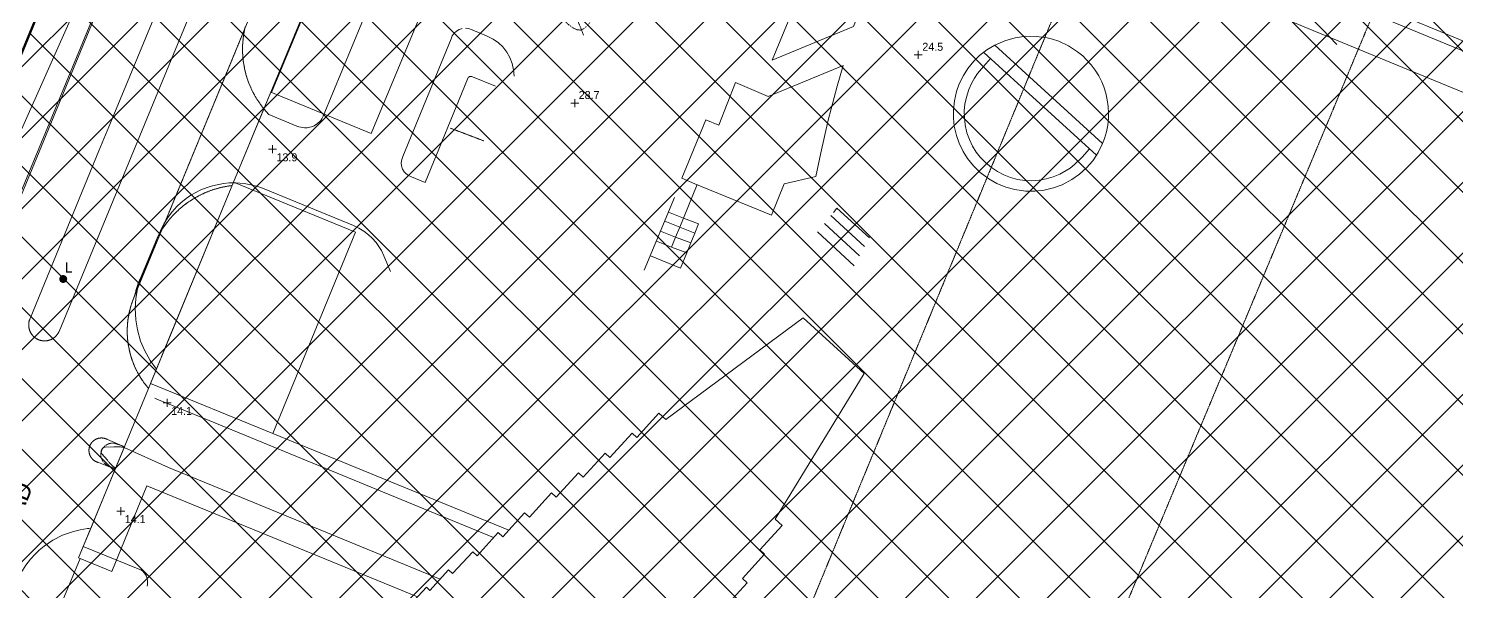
# Model space of a CAD drawing. Header units: millimetres. Extents: x 833924389 to 835767163, y 817400000 to 818811854.
# Drawn here: x 834521114 to 834699548, y 818315048 to 818385433 of the extents above; entities that cross this region are included whole.
import ezdxf
from ezdxf.enums import TextEntityAlignment as Align

# ---------------------------------------------------------------- set-up
doc = ezdxf.new("R2010")
doc.units = ezdxf.units.MM
doc.header["$LTSCALE"] = 10
doc.header["$MEASUREMENT"] = 0
for name, pattern in [('11NW24C$0$DGN Style 2', [9.36163, 5.616978, -3.744652]), ('11NW24C$0$DGN Style 5', [6.553141, 2.808489, -3.744652]), ('DGN Style 2', [15.39188, 9.235128, -6.156752]), ('HIDDEN', [0.375, 0.25, -0.125])]:
    doc.linetypes.add(name, pattern=pattern)
doc.layers.add('01_Base_Plan', color=5, linetype='Continuous', lineweight=5)
doc.layers.add('12_AEL_Outline', color=253, linetype='HIDDEN', lineweight=5)
doc.layers.add('_MTR', color=190, linetype='Continuous')
doc.styles.add('11NW23D$0$Style-WORKING', font='WORKING.shx')
doc.styles.add('11nw24c$0$Style-ENGINEERING', font='ENGINEERING.shx')
doc.styles.add('11nw24c$0$Style-WORKING', font='WORKING.shx')

# ---------------------------------------------------------------- blocks, each defined once
blk = doc.blocks.new('11nw24c$0$SPOTHT')
at = {"layer": '01_Base_Plan', "linetype": 'Continuous'}
for p, q in [((-0.5, 0), (0.5, 0)), ((0, -0.5), (0, 0.5))]:
    blk.add_line(p, q, dxfattribs=at)
blk = doc.blocks.new('11nw24c$0$UTILP')
at = {"layer": '01_Base_Plan', "linetype": 'Continuous', "lineweight": 13}
h = blk.add_hatch(color=256, dxfattribs=at)
edge = h.paths.add_edge_path()
edge.add_arc((0, 0), 0.5, 0, 360)

msp = doc.modelspace()

# ---------------------------------------------------------------- hatches: boundary and pattern name
at = {"layer": '_MTR'}
h = msp.add_hatch(dxfattribs=at)
h.set_pattern_fill('ANSI37', color=256, scale=50000, style=0)
h.paths.add_polyline_path([(834719025, 818175044), (834829436, 818440899), (834544330, 818440899), (834540048, 818430487), (834494663, 818320136), (834491212, 818312097), (834489640, 818307374), (834488468, 818300888), (834488287, 818295403), (834489123, 818289470), (834490523, 818284301), (834492960, 818278585), (834497360, 818271990), (834500943, 818268402), (834504242, 818265890), (834506773, 818264239), (834509304, 818262589), (834549548, 818245865), (834521789, 818162669), (834512957, 818145899), (834505350, 818132403), (834498852, 818120358), (834490645, 818106192), (834483043, 818093567), (834465497, 818066156), (834456186, 818052465), (834449436, 818042522), (834429928, 818015783), (834415902, 817997331), (834409718, 817989385), (834403534, 817981439), (834394016, 817969343), (834384498, 817957246), (834384196, 817957466), (834383970, 817957156), (834383669, 817957375), (834373771, 817944988), (834364117, 817932940), (834338370, 817901866), (834312961, 817923872), (834209698, 817804044), (834227752, 817788294), (834200290, 817756392), (834200200, 817740873), (834297136, 817740548), (834302266, 817746345), (834311724, 817738300), (834346243, 817778330), (834364574, 817762532), (834407169, 817811985), (834383971, 817831671), (834391017, 817839763), (834398063, 817847854), (834393622, 817851486), (834400812, 817859771), (834410480, 817870197), (834420148, 817880623), (834432127, 817893299), (834444105, 817905976), (834443206, 817906758), (834448850, 817912920), (834457588, 817922310), (834467323, 817932772), (834475816, 817941811), (834484309, 817950851), (834500968, 817969577), (834519623, 817991616), (834532611, 818008022), (834547321, 818027598), (834557596, 818042498), (834567870, 818057399), (834574643, 818067928), (834585341, 818084953), (834592494, 818096984), (834598987, 818108699), (834606301, 818122737), (834611699, 818133599), (834616705, 818145548), (834618535, 818149916), (834621711, 818157498), (834627058, 818172444), (834631612, 818185177), (834639686, 818207749)])

# ---------------------------------------------------------------- linework, layer by layer
at = {"layer": '01_Base_Plan', "linetype": 'Continuous'}
for p, q in [((834548881, 818387210), (834548147, 818385432)), ((834590217, 818385268), (834590473, 818384590)), ((834602949, 818361722), (834604671, 818365920)), ((834598061, 818355226), (834601831, 818364324)), ((834601067, 818362457), (834602949, 818361722)), ((834625593, 818358188), (834621384, 818362050)), ((834624293, 818355780), (834619712, 818360021)), ((834624965, 818357026), (834620575, 818361068)), ((834599587, 818358839), (834601466, 818358106)), ((834601466, 818358106), (834603365, 818357391)), ((834598833, 818356996), (834602577, 818355474)), ((834602577, 818355474), (834603365, 818357391)), ((834617902, 818349276), (834600754, 818336547)), ((834621723, 818345786), (834617902, 818349276)), ((834621723, 818345786), (834625544, 818342296)), ((834625544, 818342296), (834614414, 818324069)), ((834599891, 818337335), (834597124, 818334305)), ((834600754, 818336547), (834599891, 818337335)), ((834596535, 818334843), (834593767, 818331814)), ((834597124, 818334305), (834596535, 818334843)), ((834593178, 818332352), (834590411, 818329322)), ((834593767, 818331814), (834593178, 818332352)), ((834589822, 818329860), (834587054, 818326830)), ((834590411, 818329322), (834589822, 818329860)), ((834586466, 818327368), (834583698, 818324339)), ((834587054, 818326830), (834586466, 818327368)), ((834583109, 818324877), (834580381, 818321890)), ((834583698, 818324339), (834583109, 818324877)), ((834614414, 818324069), (834615277, 818323281)), ((834579807, 818322415), (834577164, 818319522)), ((834580381, 818321890), (834579807, 818322415)), ((834615277, 818323281), (834612509, 818320251)), ((834576619, 818320019), (834574111, 818317273)), ((834577164, 818319522), (834576619, 818320019)), ((834613098, 818319713), (834610331, 818316684)), ((834612509, 818320251), (834613098, 818319713)), ((834573606, 818317733), (834571279, 818315185)), ((834574111, 818317273), (834573606, 818317733)), ((834570824, 818315601), (834568721, 818313299)), ((834571279, 818315185), (834570824, 818315601)), ((834610919, 818316146), (834608152, 818313116)), ((834610331, 818316684), (834610919, 818316146))]:
    msp.add_line(p, q, dxfattribs=at)
at = {"layer": '01_Base_Plan', "linetype": '11NW24C$0$DGN Style 2'}
msp.add_line((834578009, 818371387), (834573841, 818372975), dxfattribs=at)
at = {"layer": '01_Base_Plan', "linetype": 'Continuous', "flags": 128}
for points in [[(834642467, 818597368), (834641799, 818595840), (834637168, 818585476), (834607257, 818512629), (834606798, 818511516), (834582110, 818451564), (834581577, 818450269), (834551372, 818377493), (834546729, 818366229), (834536097, 818340435), (834533138, 818333256), (834533090, 818333139), (834527362, 818319242), (834527581, 818319152)], [(834564989, 818506929), (834562768, 818495080), (834557747, 818471619), (834552415, 818451146), (834544776, 818426690), (834540285, 818414122), (834536433, 818404392), (834532977, 818395663), (834516457, 818355540)], [(834516474, 818364484), (834530506, 818396003), (834540232, 818417719), (834543129, 818424189), (834552381, 818459991), (834553181, 818459778), (834553688, 818461699), (834553199, 818461823), (834560993, 818491101), (834562935, 818504020), (834560492, 818504969)], [(834678893, 818391516), (834679340, 818392596), (834737453, 818368550), (834751949, 818354084), (834753922, 818358894), (834739460, 818373277), (834681286, 818397307), (834694543, 818429392), (834695465, 818429011)], [(834503320, 818335342), (834504554, 818338077), (834514229, 818359509), (834514764, 818360694), (834515298, 818361879), (834516474, 818364484), (834530506, 818396003), (834540232, 818417719)], [(834629828, 818400430), (834627187, 818393808), (834624447, 818393940), (834622900, 818390160), (834625146, 818388058), (834624199, 818385705), (834614051, 818381483), (834622632, 818402291), (834628917, 818417531), (834634817, 818412141), (834630789, 818402373)], [(834500000, 818316134), (834509261, 818338605), (834519375, 818363059), (834529703, 818388074), (834536433, 818404392)], [(834654197, 818402199), (834655849, 818401710), (834658303, 818400895), (834659919, 818400298), (834662313, 818399322), (834663887, 818398619), (834664220, 818398456), (834666210, 818397486), (834668487, 818396263), (834670714, 818394949), (834672168, 818394025), (834674303, 818392567), (834676378, 818391025), (834678390, 818389401), (834679694, 818388275), (834681594, 818386522), (834682822, 818385312), (834684601, 818383437)], [(834566387, 818394954), (834557945, 818374478), (834557774, 818374143), (834557619, 818373939), (834557472, 818373768), (834557317, 818373629), (834557178, 818373507), (834556974, 818373376), (834556803, 818373270), (834556631, 818373205), (834556468, 818373148), (834556264, 818373090), (834556092, 818373058), (834555913, 818373033), (834555758, 818373025), (834555586, 818373025), (834555349, 818373041), (834555129, 818373082), (834554892, 818373139), (834554639, 818373237), (834551137, 818374690), (834550511, 818375406)], [(834750105, 818351341), (834750041, 818351369), (834731697, 818369740), (834678893, 818391516)], [(834537774, 818360270), (834545555, 818379157), (834548147, 818385433)], [(834548193, 818385627), (834548147, 818385432), (834548146, 818385428), (834548102, 818385228), (834548062, 818385028), (834548026, 818384827), (834547993, 818384625), (834547963, 818384423), (834547937, 818384220), (834547915, 818384017), (834547896, 818383813), (834547881, 818383610), (834547869, 818383406), (834547861, 818383201), (834547856, 818382997), (834547855, 818382793), (834547857, 818382588), (834547863, 818382384), (834547873, 818382180), (834547886, 818381976), (834547903, 818381772), (834547923, 818381569), (834547947, 818381366), (834547975, 818381163), (834548005, 818380961), (834548040, 818380760), (834548078, 818380559), (834548119, 818380359), (834548164, 818380159), (834548213, 818379961), (834548264, 818379763), (834548320, 818379566), (834548378, 818379371), (834548441, 818379176), (834548506, 818378982), (834548575, 818378790), (834548647, 818378599), (834548723, 818378409), (834548802, 818378220), (834548884, 818378033), (834548969, 818377847), (834549058, 818377663), (834549150, 818377481), (834549245, 818377300), (834549343, 818377121), (834549444, 818376943), (834549548, 818376767), (834549656, 818376593), (834549766, 818376421), (834549880, 818376251), (834549996, 818376083), (834550115, 818375917), (834550237, 818375753), (834550362, 818375592), (834550511, 818375406)], [(834579456, 818378237), (834576581, 818379415), (834576515, 818379438), (834576417, 818379455), (834576317, 818379449), (834576222, 818379421), (834576135, 818379372), (834576062, 818379304), (834576006, 818379221), (834575954, 818379090), (834570660, 818366171), (834568949, 818366872), (834568576, 818367055), (834568260, 818367299), (834568062, 818367524), (834567859, 818367868), (834567736, 818368248), (834567697, 818368645), (834567744, 818369041), (834567891, 818369434), (834573923, 818384156), (834574070, 818384523), (834574295, 818384852), (834574587, 818385124), (834574932, 818385325), (834575313, 818385445)], [(834575711, 818385479), (834576106, 818385424), (834576538, 818385268), (834578416, 818384498), (834579171, 818384116), (834579823, 818383653), (834580372, 818383129), (834580865, 818382499), (834581260, 818381804), (834581548, 818381059), (834581723, 818380279), (834581780, 818379485)], [(834646868, 818365096), (834648040, 818365227), (834649188, 818365500), (834650294, 818365910), (834651486, 818366539), (834652448, 818367221), (834653321, 818368014), (834654092, 818368907), (834654560, 818369612), (834654780, 818369943), (834655335, 818371070), (834641862, 818383370), (834640865, 818382767), (834639947, 818382048), (834639225, 818381340), (834638482, 818380424), (834637938, 818379571), (834637419, 818378512), (834637080, 818377560), (834636811, 818376411), (834636684, 818375238), (834636690, 818374227), (834636800, 818373222), (834637060, 818372071), (834637393, 818371117), (834637905, 818370054), (834638443, 818369198), (834639180, 818368276), (834640022, 818367451), (834641100, 818366642), (834642127, 818366062), (834643217, 818365611), (834644354, 818365296), (834645688, 818365107), (834646868, 818365096)], [(834655335, 818371070), (834655571, 818371701), (834655803, 818372509), (834655965, 818373335), (834656054, 818374172), (834656073, 818374845), (834656032, 818375686), (834655917, 818376519), (834655731, 818377340), (834655474, 818378141), (834655219, 818378765), (834654840, 818379516), (834654398, 818380232), (834653896, 818380907), (834653337, 818381536), (834652851, 818382003), (834652201, 818382537), (834651072, 818383269), (834649852, 818383838), (834649054, 818384105), (834648401, 818384269), (834647068, 818384458), (834645723, 818384461), (834644389, 818384278), (834643094, 818383912), (834641862, 818383370)], [(834653708, 818370382), (834652758, 818369336), (834651811, 818368441), (834651272, 818367995), (834650775, 818367664), (834649977, 818367239), (834649145, 818366898), (834648279, 818366637), (834647396, 818366473), (834646494, 818366409), (834645595, 818366443), (834644701, 818366574), (834643831, 818366803), (834642994, 818367139), (834642200, 818367565), (834641451, 818368068), (834640680, 818368704), (834640045, 818369348), (834639548, 818369975), (834639070, 818370739), (834638678, 818371552), (834638385, 818372402), (834638166, 818373381), (834638054, 818374275), (834638040, 818375178), (834638124, 818375971), (834638316, 818376855), (834638620, 818377808), (834638977, 818378637), (834639319, 818379245), (834639718, 818379821), (834640444, 818380704), (834641325, 818381684)], [(834640499, 818382448), (834654560, 818369612), (834654580, 818369594)], [(834619496, 818366951), (834620101, 818369887), (834621055, 818373977), (834622151, 818378238), (834622900, 818380832), (834613544, 818376932), (834609467, 818378698), (834607389, 818373354), (834605750, 818374030), (834602730, 818366706), (834604377, 818366031), (834613937, 818362112)], [(834613937, 818362112), (834615536, 818366030), (834619496, 818366951)], [(834546565, 818366133), (834546172, 818366127), (834545477, 818366061), (834544109, 818365786), (834543443, 818365578), (834542633, 818365252), (834541406, 818364589), (834540830, 818364195), (834540151, 818363648), (834539644, 818363168), (834539058, 818362521), (834538532, 818361825), (834538190, 818361281), (834538068, 818361086), (834537599, 818360151), (834537259, 818359380), (834534778, 818353117), (834534740, 818352907), (834534522, 818351686), (834534443, 818350442), (834534516, 818348991), (834534719, 818347761), (834535116, 818346363), (834535590, 818345211), (834536292, 818343938), (834537082, 818342835)], [(834566346, 818355043), (834565531, 818357003), (834565214, 818357664), (834564899, 818358187), (834564539, 818358681), (834564053, 818359228), (834563606, 818359644), (834563024, 818360090), (834562398, 818360471), (834561736, 818360786), (834550574, 818365389), (834549754, 818365686), (834548911, 818365911), (834548052, 818366061), (834547018, 818366141), (834546565, 818366133)], [(834601466, 818358106), (834601978, 818359354), (834602482, 818360584), (834602949, 818361722)], [(834603365, 818357391), (834603872, 818358624), (834604373, 818359845), (834604849, 818361002), (834602949, 818361722)], [(834621708, 818362443), (834622134, 818362960), (834626182, 818359279)], [(834534409, 818352104), (834537773, 818360269)], [(834534409, 818352104), (834534740, 818352907), (834537773, 818360269)], [(834603872, 818358624), (834601978, 818359354), (834600102, 818360096)], [(834604373, 818359845), (834602482, 818360584), (834600605, 818361327)], [(834542957, 818336728), (834537154, 818339076), (834537062, 818339115), (834536970, 818339155), (834536880, 818339197)], [(834542957, 818336728), (834579229, 818321782)], [(834569702, 818314372), (834535878, 818328235), (834531508, 818317539), (834527581, 818319152), (834527362, 818319242), (834527945, 818320656), (834528751, 818322612), (834531934, 818330335), (834531984, 818330455), (834533055, 818333053)], [(834531931, 818330336), (834529851, 818331171), (834529825, 818331177), (834529799, 818331184), (834529772, 818331192), (834529746, 818331200), (834529721, 818331208), (834529695, 818331217), (834529669, 818331227), (834529644, 818331236), (834529619, 818331247), (834529594, 818331257), (834529569, 818331268), (834529544, 818331280), (834529520, 818331292), (834529496, 818331304), (834529472, 818331317), (834529448, 818331330), (834529425, 818331344), (834529401, 818331358), (834529378, 818331372), (834529356, 818331387), (834529333, 818331402), (834529311, 818331418), (834529289, 818331434), (834529267, 818331450), (834529246, 818331467), (834529225, 818331484), (834529204, 818331502), (834529184, 818331520), (834529163, 818331538), (834529144, 818331556), (834529124, 818331575), (834529105, 818331595), (834529086, 818331614), (834529068, 818331634), (834529049, 818331654), (834529032, 818331675), (834529014, 818331696), (834528997, 818331717), (834528980, 818331738), (834528964, 818331760), (834528948, 818331782), (834528933, 818331804), (834528917, 818331827), (834528903, 818331850), (834528888, 818331873), (834528874, 818331896), (834528861, 818331920), (834528848, 818331943), (834528835, 818331967), (834528823, 818331992), (834528811, 818332016), (834528799, 818332041), (834528788, 818332066), (834528778, 818332091), (834528768, 818332116), (834528758, 818332141), (834528749, 818332167), (834528740, 818332192), (834528732, 818332218), (834528724, 818332244), (834528716, 818332270), (834528709, 818332297), (834528703, 818332323), (834528697, 818332349), (834528691, 818332376), (834528686, 818332403), (834528681, 818332430), (834528677, 818332456), (834528673, 818332483), (834528670, 818332510), (834528667, 818332537), (834528665, 818332564), (834528663, 818332591), (834528662, 818332619), (834528661, 818332646), (834528660, 818332673), (834528660, 818332700), (834528661, 818332727), (834528662, 818332754), (834528663, 818332782), (834528665, 818332809), (834528668, 818332836), (834528671, 818332863), (834528674, 818332890), (834528678, 818332917), (834528682, 818332943), (834528687, 818332970), (834528692, 818332997), (834528698, 818333023), (834528704, 818333050), (834528710, 818333076), (834528718, 818333102), (834528725, 818333129), (834528733, 818333155), (834528742, 818333180), (834528750, 818333206), (834528760, 818333232), (834528770, 818333257), (834528780, 818333282), (834528790, 818333307), (834528801, 818333332), (834528813, 818333356), (834528825, 818333381), (834528837, 818333405), (834528850, 818333429), (834528863, 818333453), (834528877, 818333476), (834528891, 818333500), (834528905, 818333523), (834528920, 818333545), (834528936, 818333568), (834528951, 818333590), (834528967, 818333612), (834528984, 818333634), (834529000, 818333655), (834529017, 818333676), (834529035, 818333697), (834529053, 818333717), (834529071, 818333738), (834529090, 818333757), (834529108, 818333777), (834529128, 818333796), (834529147, 818333815), (834529167, 818333833), (834529187, 818333852), (834529208, 818333869), (834529229, 818333887), (834529250, 818333904), (834529271, 818333921), (834529293, 818333937), (834529315, 818333953), (834529337, 818333968), (834529360, 818333984), (834529383, 818333998), (834529406, 818334013), (834529429, 818334027), (834529453, 818334040), (834529476, 818334053), (834529500, 818334066), (834529525, 818334078), (834529549, 818334090), (834529574, 818334102), (834529599, 818334113), (834529624, 818334123), (834529649, 818334133), (834529674, 818334143), (834529700, 818334152), (834529726, 818334161), (834529751, 818334169), (834529777, 818334177), (834529803, 818334185), (834529830, 818334192), (834529856, 818334198), (834529883, 818334204), (834529909, 818334210), (834529936, 818334215), (834529963, 818334220), (834529989, 818334224), (834530016, 818334228), (834530043, 818334231), (834530070, 818334234), (834530097, 818334236), (834530125, 818334238), (834530152, 818334239), (834530179, 818334240), (834530206, 818334241), (834530233, 818334241), (834530260, 818334240), (834530288, 818334239), (834530315, 818334238), (834530342, 818334236), (834530369, 818334233), (834530396, 818334230), (834530423, 818334227), (834530450, 818334223), (834530477, 818334219), (834530503, 818334214), (834530530, 818334209), (834530557, 818334203), (834530583, 818334197), (834530609, 818334190), (834530636, 818334183), (834530662, 818334176), (834530688, 818334168), (834530713, 818334159), (834530739, 818334151), (834530765, 818334141), (834530790, 818334131), (834530815, 818334121), (834530840, 818334111), (834530865, 818334099), (834530890, 818334088), (834530914, 818334076), (834530938, 818334064), (834530968, 818334048), (834533088, 818333140)], [(834533052, 818333054), (834532969, 818333068), (834532882, 818333081), (834532796, 818333093), (834532709, 818333103), (834532622, 818333111), (834532535, 818333119), (834532448, 818333124), (834532361, 818333128), (834532274, 818333131), (834532187, 818333132), (834532099, 818333131), (834532012, 818333129), (834531925, 818333126), (834531838, 818333121), (834531751, 818333114), (834530670, 818333106), (834530565, 818333081), (834530474, 818333040), (834530391, 818332984), (834530320, 818332914), (834530262, 818332833), (834530219, 818332743), (834530192, 818332646), (834530183, 818332547), (834530192, 818332447), (834530218, 818332351), (834530261, 818332261), (834530966, 818331454), (834531020, 818331385), (834531074, 818331317), (834531130, 818331250), (834531187, 818331184), (834531245, 818331119), (834531305, 818331055), (834531365, 818330992), (834531427, 818330930), (834531489, 818330869), (834531553, 818330809), (834531617, 818330751), (834531683, 818330693), (834531750, 818330637), (834531817, 818330582), (834531886, 818330528), (834531981, 818330456)], [(834533055, 818333053), (834538618, 818330550), (834572548, 818316575)], [(834519125, 818315038), (834519975, 818316997), (834520353, 818317676), (834520777, 818318326), (834521370, 818319094), (834521891, 818319670), (834522450, 818320208), (834523046, 818320706), (834524168, 818321473), (834525374, 818322097), (834526718, 818322536), (834527545, 818322757), (834528466, 818322906), (834528738, 818322926)], [(834527945, 818320656), (834534820, 818317867), (834535147, 818317737), (834535382, 818317580), (834535565, 818317384), (834535735, 818317188), (834535865, 818316952), (834535944, 818316639), (834535996, 818316430), (834535996, 818316129), (834535970, 818315920), (834535918, 818315711)], [(834527581, 818319152), (834517744, 818295549), (834511993, 818281687), (834507453, 818270659), (834505433, 818264986), (834504103, 818256078), (834505466, 818244173), (834509186, 818235475), (834514068, 818228501), (834520884, 818222587), (834526005, 818219495), (834534304, 818215989), (834540041, 818214394), (834546210, 818213050), (834552479, 818212348), (834558775, 818211937), (834565082, 818211817), (834571388, 818211988), (834577680, 818212450), (834590403, 818212327)]]:
    msp.add_lwpolyline(points, dxfattribs=at)
at = {"layer": '01_Base_Plan', "flags": 128}
for points in [[(834546723, 818366216), (834550511, 818375406), (834551372, 818377493), (834563937, 818372309), (834591587, 818438825), (834590337, 818439345), (834592893, 818445637), (834591081, 818446379), (834589011, 818447226), (834581577, 818450269), (834582110, 818451564)], [(834747768, 818345597), (834725754, 818354757), (834730036, 818365214), (834607344, 818415870), (834616180, 818437497), (834591603, 818447645), (834589536, 818448498), (834582110, 818451564)], [(834581559, 818450279), (834570507, 818423602), (834565161, 818410673), (834558345, 818394009), (834551470, 818377453)], [(834548147, 818385433), (834548146, 818385428), (834548102, 818385228), (834548062, 818385028), (834548026, 818384827), (834547993, 818384625), (834547963, 818384423), (834547937, 818384220), (834547915, 818384017), (834547896, 818383813), (834547881, 818383610), (834547869, 818383406), (834547861, 818383201), (834547856, 818382997), (834547855, 818382793), (834547857, 818382588), (834547863, 818382384), (834547873, 818382180), (834547886, 818381976), (834547903, 818381772), (834547923, 818381569), (834547947, 818381366), (834547974, 818381163), (834548005, 818380961), (834548040, 818380760), (834548078, 818380559), (834548119, 818380359), (834548164, 818380159), (834548213, 818379961), (834548264, 818379763), (834548320, 818379566), (834548378, 818379371), (834548441, 818379176), (834548506, 818378982), (834548575, 818378790), (834548647, 818378599), (834548723, 818378409), (834548802, 818378220), (834548884, 818378033), (834548969, 818377847), (834549058, 818377663), (834549150, 818377481), (834549245, 818377300), (834549343, 818377120), (834549444, 818376943), (834549548, 818376767), (834549656, 818376593), (834549766, 818376421), (834549880, 818376251), (834549996, 818376083), (834550115, 818375917), (834550237, 818375753), (834550362, 818375592), (834550511, 818375406)], [(834546723, 818366216), (834550511, 818375406), (834551372, 818377493), (834551378, 818377491)], [(834551650, 818334790), (834536358, 818341068), (834546723, 818366216), (834561980, 818359952), (834551650, 818334790)], [(834537743, 818344427), (834546723, 818366216), (834546728, 818366214)], [(834546553, 818365802), (834546344, 818365775), (834546136, 818365746), (834545929, 818365712), (834545722, 818365675), (834545516, 818365634), (834545311, 818365590), (834545107, 818365542), (834544903, 818365491), (834544701, 818365436), (834544499, 818365378), (834544298, 818365316), (834544099, 818365250), (834543900, 818365181), (834543703, 818365109), (834543508, 818365033), (834543313, 818364954), (834543120, 818364871), (834542929, 818364785), (834542738, 818364696), (834542550, 818364603), (834542363, 818364507), (834542178, 818364408), (834541995, 818364306), (834541813, 818364200), (834541634, 818364092), (834541456, 818363980), (834541280, 818363865), (834541106, 818363747), (834540935, 818363626), (834540765, 818363502), (834540598, 818363375), (834540433, 818363246), (834540270, 818363113), (834540110, 818362978), (834539952, 818362839), (834539796, 818362699), (834539643, 818362555), (834539492, 818362409), (834539344, 818362260), (834539199, 818362108), (834539056, 818361954), (834538916, 818361798), (834538779, 818361639), (834538644, 818361478), (834538513, 818361314), (834538384, 818361148), (834538258, 818360980), (834538135, 818360810), (834538015, 818360638), (834537898, 818360463), (834537784, 818360287), (834537773, 818360269)], [(834537773, 818360269), (834537674, 818360108), (834537566, 818359928), (834537462, 818359746), (834537360, 818359562), (834537188, 818359230), (834535111, 818354204), (834535050, 818354081), (834534992, 818353957), (834534936, 818353832), (834534883, 818353706), (834534857, 818353642), (834534831, 818353579), (834534782, 818353451), (834534735, 818353323), (834534690, 818353193), (834534648, 818353063), (834534607, 818352932), (834534569, 818352800), (834534534, 818352668), (834534500, 818352535), (834534469, 818352402), (834534441, 818352268), (834534414, 818352133), (834534409, 818352104)], [(834534409, 818352103), (834534278, 818351785), (834534207, 818351608), (834534138, 818351429), (834534073, 818351249), (834534011, 818351068), (834533952, 818350886), (834533896, 818350703), (834533843, 818350518), (834533794, 818350333), (834533747, 818350147), (834533705, 818349961), (834533665, 818349774), (834533629, 818349585), (834533595, 818349397), (834533566, 818349208), (834533539, 818349018), (834533516, 818348828), (834533496, 818348637), (834533480, 818348447), (834533466, 818348256), (834533457, 818348064), (834533450, 818347873), (834533447, 818347681), (834533447, 818347490), (834533451, 818347299), (834533457, 818347107), (834533468, 818346916), (834533481, 818346725), (834533498, 818346534), (834533518, 818346344), (834533542, 818346154), (834533569, 818345964), (834533599, 818345775), (834533632, 818345586), (834533669, 818345398), (834533709, 818345211), (834533752, 818345024), (834533799, 818344839), (834533848, 818344654), (834533901, 818344470), (834533957, 818344287), (834534017, 818344105), (834534079, 818343924), (834534145, 818343744), (834534214, 818343565), (834534286, 818343387), (834534361, 818343211), (834534439, 818343036), (834534520, 818342863), (834534604, 818342691), (834534691, 818342520), (834534781, 818342351), (834534874, 818342184), (834534970, 818342018), (834535069, 818341854), (834535170, 818341692), (834535275, 818341531), (834535382, 818341372), (834535492, 818341216), (834535605, 818341061), (834535720, 818340908), (834535838, 818340757), (834535959, 818340609), (834536099, 818340442)], [(834551650, 818334790), (834536358, 818341068)], [(834581115, 818322693), (834551650, 818334790)]]:
    msp.add_lwpolyline(points, dxfattribs=at)
at = {"layer": '01_Base_Plan', "linetype": 'Continuous'}
msp.add_lwpolyline([(834550029, 818408402), (834539239, 818382242), (834524919, 818347542), (834524905, 818347511), (834524890, 818347479), (834524874, 818347449), (834524858, 818347418), (834524841, 818347388), (834524824, 818347358), (834524806, 818347328), (834524788, 818347299), (834524769, 818347270), (834524750, 818347241), (834524730, 818347212), (834524710, 818347184), (834524689, 818347157), (834524668, 818347129), (834524646, 818347102), (834524624, 818347076), (834524601, 818347050), (834524578, 818347024), (834524555, 818346998), (834524531, 818346974), (834524506, 818346949), (834524482, 818346925), (834524456, 818346901), (834524431, 818346878), (834524405, 818346855), (834524378, 818346833), (834524351, 818346811), (834524324, 818346790), (834524297, 818346769), (834524269, 818346748), (834524240, 818346728), (834524212, 818346709), (834524183, 818346690), (834524153, 818346672), (834524124, 818346654), (834524094, 818346636), (834524064, 818346619), (834524033, 818346603), (834524002, 818346587), (834523971, 818346572), (834523940, 818346557), (834523908, 818346543), (834523877, 818346530), (834523845, 818346517), (834523812, 818346504), (834523780, 818346492), (834523747, 818346481), (834523714, 818346470), (834523681, 818346460), (834523648, 818346450), (834523615, 818346441), (834523581, 818346433), (834523547, 818346425), (834523513, 818346417), (834523479, 818346411), (834523445, 818346405), (834523411, 818346399), (834523377, 818346394), (834523343, 818346390), (834523308, 818346386), (834523274, 818346383), (834523239, 818346381), (834523205, 818346379), (834523170, 818346377), (834523135, 818346377), (834523101, 818346376), (834523066, 818346377), (834523032, 818346378), (834522997, 818346380), (834522963, 818346382), (834522928, 818346385), (834522894, 818346389), (834522859, 818346393), (834522825, 818346398), (834522791, 818346403), (834522757, 818346409), (834522723, 818346415), (834522689, 818346422), (834522655, 818346430), (834522622, 818346438), (834522588, 818346447), (834522555, 818346457), (834522522, 818346467), (834522489, 818346477), (834522456, 818346488), (834522423, 818346500), (834522391, 818346512), (834522359, 818346525), (834522327, 818346539), (834522295, 818346553), (834522264, 818346567), (834522233, 818346582), (834522202, 818346598), (834522171, 818346614), (834522141, 818346631), (834522111, 818346648), (834522081, 818346666), (834522052, 818346684), (834522023, 818346703), (834521994, 818346722), (834521966, 818346742), (834521938, 818346762), (834521910, 818346783), (834521883, 818346804), (834521856, 818346826), (834521829, 818346848), (834521803, 818346871), (834521777, 818346894), (834521752, 818346917), (834521727, 818346941), (834521702, 818346966), (834521678, 818346990), (834521654, 818347016), (834521631, 818347041), (834521608, 818347067), (834521586, 818347094), (834521564, 818347121), (834521543, 818347148), (834521522, 818347176), (834521502, 818347203), (834521482, 818347232), (834521462, 818347260), (834521443, 818347289), (834521425, 818347319), (834521407, 818347348), (834521390, 818347378), (834521373, 818347408), (834521356, 818347439), (834521341, 818347470), (834521325, 818347501), (834521311, 818347532), (834521296, 818347564), (834521283, 818347596), (834521270, 818347627), (834521257, 818347660), (834521245, 818347692), (834521234, 818347725), (834521223, 818347758), (834521213, 818347791), (834521203, 818347824), (834521194, 818347858), (834521186, 818347891), (834521178, 818347925), (834521171, 818347959), (834521164, 818347993), (834521158, 818348027), (834521152, 818348061), (834521147, 818348095), (834521143, 818348130), (834521139, 818348164), (834521136, 818348198), (834521134, 818348233), (834521132, 818348267), (834521131, 818348302), (834521130, 818348337), (834521130, 818348371), (834521130, 818348406), (834521131, 818348440), (834521133, 818348475), (834521135, 818348510), (834521138, 818348544), (834521142, 818348578), (834521146, 818348613), (834521151, 818348647), (834521156, 818348681), (834521162, 818348715), (834521169, 818348749), (834521176, 818348783), (834521183, 818348817), (834521192, 818348851), (834521200, 818348884), (834521210, 818348917), (834521220, 818348950), (834521231, 818348983), (834521242, 818349016), (834521253, 818349049), (834521266, 818349081), (834521279, 818349113), (834521306, 818349177), (834529890, 818370123), (834531545, 818374129), (834540667, 818396223)], dxfattribs=at)
at = {"layer": '01_Base_Plan', "linetype": '11NW24C$0$DGN Style 5', "flags": 128}
for points in [[(834591612, 818386749), (834591459, 818386456), (834590976, 818385824), (834590508, 818385416), (834590117, 818385242), (834589703, 818385266), (834589144, 818385517), (834588504, 818385995), (834587998, 818386529), (834587996, 818386530), (834587797, 818386853), (834587648, 818387216), (834587393, 818388097), (834587208, 818388879), (834587171, 818389345), (834587166, 818389867), (834587173, 818390828), (834587211, 818391319), (834587317, 818391782), (834587584, 818392344), (834587988, 818392899), (834588381, 818393268), (834588784, 818393472), (834589193, 818393465), (834589746, 818393244), (834590394, 818392799), (834590937, 818392278)], [(834587174, 818391170), (834587852, 818390877), (834590217, 818385268)], [(834537774, 818360270), (834538190, 818361281), (834545555, 818379157), (834548147, 818385432)], [(834534409, 818352103), (834534278, 818351785), (834534207, 818351608), (834534138, 818351429), (834534073, 818351249), (834534011, 818351068), (834533952, 818350886), (834533896, 818350703), (834533843, 818350518), (834533794, 818350333), (834533748, 818350148), (834533705, 818349961), (834533665, 818349773), (834533629, 818349586), (834533596, 818349397), (834533566, 818349208), (834533539, 818349018), (834533516, 818348828), (834533496, 818348637), (834533480, 818348447), (834533467, 818348256), (834533457, 818348064), (834533450, 818347873), (834533447, 818347682), (834533447, 818347490), (834533451, 818347299), (834533457, 818347107), (834533468, 818346916), (834533481, 818346725), (834533498, 818346534), (834533518, 818346344), (834533542, 818346154), (834533569, 818345964), (834533599, 818345775), (834533632, 818345586), (834533669, 818345398), (834533709, 818345211), (834533752, 818345024), (834533799, 818344839), (834533848, 818344654), (834533901, 818344470), (834533957, 818344287), (834534017, 818344105), (834534079, 818343924), (834534145, 818343744), (834534214, 818343565), (834534286, 818343387), (834534361, 818343211), (834534439, 818343036), (834534520, 818342863), (834534604, 818342691), (834534691, 818342520), (834534781, 818342351), (834534874, 818342184), (834534970, 818342018), (834535069, 818341854), (834535170, 818341692), (834535275, 818341531), (834535382, 818341373), (834535492, 818341216), (834535605, 818341061), (834535720, 818340908), (834535838, 818340757), (834535959, 818340609), (834536100, 818340441)], [(834531957, 818330375), (834530768, 818330924), (834530413, 818331273), (834530227, 818331626), (834530153, 818331916), (834530149, 818332315), (834530253, 818332700), (834530456, 818333043), (834530570, 818333160), (834530665, 818333258), (834531003, 818333469), (834531386, 818333582), (834531685, 818333596), (834531981, 818333550), (834533081, 818333146)]]:
    msp.add_lwpolyline(points, dxfattribs=at)
at = {"layer": '01_Base_Plan', "linetype": 'DGN Style 2', "flags": 128}
for points in [[(834548147, 818385433), (834548146, 818385428), (834548102, 818385228), (834548062, 818385028), (834548026, 818384827), (834547993, 818384625), (834547963, 818384423), (834547937, 818384220), (834547915, 818384017), (834547896, 818383813), (834547881, 818383610), (834547869, 818383406), (834547861, 818383201), (834547856, 818382997), (834547855, 818382793), (834547857, 818382588), (834547863, 818382384), (834547873, 818382180), (834547886, 818381976), (834547903, 818381772), (834547923, 818381569), (834547947, 818381366), (834547974, 818381163), (834548005, 818380961), (834548040, 818380760), (834548078, 818380559), (834548119, 818380359), (834548164, 818380159), (834548213, 818379961), (834548264, 818379763), (834548320, 818379566), (834548378, 818379371), (834548441, 818379176), (834548506, 818378982), (834548575, 818378790), (834548647, 818378599), (834548723, 818378409), (834548802, 818378220), (834548884, 818378033), (834548969, 818377847), (834549058, 818377663), (834549150, 818377481), (834549245, 818377300), (834549343, 818377120), (834549444, 818376943), (834549548, 818376767), (834549656, 818376593), (834549766, 818376421), (834549880, 818376251), (834549996, 818376083), (834550115, 818375917), (834550237, 818375753), (834550362, 818375592), (834550511, 818375406)], [(834546553, 818365802), (834546344, 818365775), (834546136, 818365746), (834545929, 818365712), (834545722, 818365675), (834545516, 818365634), (834545311, 818365590), (834545107, 818365542), (834544903, 818365491), (834544701, 818365436), (834544499, 818365378), (834544298, 818365316), (834544099, 818365250), (834543900, 818365181), (834543703, 818365109), (834543508, 818365033), (834543313, 818364954), (834543120, 818364871), (834542929, 818364785), (834542738, 818364696), (834542550, 818364603), (834542363, 818364507), (834542178, 818364408), (834541995, 818364306), (834541813, 818364200), (834541634, 818364092), (834541456, 818363980), (834541280, 818363865), (834541106, 818363747), (834540935, 818363626), (834540765, 818363502), (834540598, 818363375), (834540433, 818363246), (834540270, 818363113), (834540110, 818362978), (834539952, 818362839), (834539796, 818362699), (834539643, 818362555), (834539492, 818362409), (834539344, 818362260), (834539199, 818362108), (834539056, 818361954), (834538916, 818361798), (834538779, 818361639), (834538644, 818361478), (834538513, 818361314), (834538384, 818361148), (834538258, 818360980), (834538135, 818360810), (834538015, 818360638), (834537898, 818360463), (834537784, 818360287), (834537773, 818360269)], [(834537773, 818360269), (834537674, 818360108), (834537566, 818359928), (834537462, 818359746), (834537360, 818359562), (834537188, 818359230), (834535111, 818354204), (834535050, 818354081), (834534992, 818353957), (834534936, 818353832), (834534883, 818353706), (834534857, 818353642), (834534831, 818353579), (834534782, 818353451), (834534735, 818353323), (834534690, 818353193), (834534648, 818353063), (834534607, 818352932), (834534569, 818352800), (834534534, 818352668), (834534500, 818352535), (834534469, 818352402), (834534441, 818352268), (834534414, 818352133), (834534409, 818352104)], [(834534409, 818352103), (834534278, 818351785), (834534207, 818351608), (834534138, 818351429), (834534073, 818351249), (834534011, 818351068), (834533952, 818350886), (834533896, 818350703), (834533843, 818350518), (834533794, 818350333), (834533747, 818350147), (834533705, 818349961), (834533665, 818349774), (834533629, 818349585), (834533595, 818349397), (834533566, 818349208), (834533539, 818349018), (834533516, 818348828), (834533496, 818348637), (834533480, 818348447), (834533466, 818348256), (834533457, 818348064), (834533450, 818347873), (834533447, 818347681), (834533447, 818347490), (834533451, 818347299), (834533457, 818347107), (834533468, 818346916), (834533481, 818346725), (834533498, 818346534), (834533518, 818346344), (834533542, 818346154), (834533569, 818345964), (834533599, 818345775), (834533632, 818345586), (834533669, 818345398), (834533709, 818345211), (834533752, 818345024), (834533799, 818344839), (834533848, 818344654), (834533901, 818344470), (834533957, 818344287), (834534017, 818344105), (834534079, 818343924), (834534145, 818343744), (834534214, 818343565), (834534286, 818343387), (834534361, 818343211), (834534439, 818343036), (834534520, 818342863), (834534604, 818342691), (834534691, 818342520), (834534781, 818342351), (834534874, 818342184), (834534970, 818342018), (834535069, 818341854), (834535170, 818341692), (834535275, 818341531), (834535382, 818341372), (834535492, 818341216), (834535605, 818341061), (834535720, 818340908), (834535838, 818340757), (834535959, 818340609), (834536099, 818340442)], [(834534409, 818352103), (834534278, 818351785), (834534207, 818351608), (834534138, 818351429), (834534073, 818351249), (834534011, 818351068), (834533952, 818350886), (834533896, 818350703), (834533843, 818350518), (834533794, 818350333), (834533747, 818350147), (834533705, 818349961), (834533665, 818349774), (834533629, 818349585), (834533595, 818349397), (834533566, 818349208), (834533539, 818349018), (834533516, 818348828), (834533496, 818348637), (834533480, 818348447), (834533466, 818348256), (834533457, 818348064), (834533450, 818347873), (834533447, 818347681), (834533447, 818347490), (834533451, 818347299), (834533457, 818347107), (834533468, 818346916), (834533481, 818346725), (834533498, 818346534), (834533518, 818346344), (834533542, 818346154), (834533569, 818345964), (834533599, 818345775), (834533632, 818345586), (834533669, 818345398), (834533709, 818345211), (834533752, 818345024), (834533799, 818344839), (834533848, 818344654), (834533901, 818344470), (834533957, 818344287), (834534017, 818344105), (834534079, 818343924), (834534145, 818343744), (834534214, 818343565), (834534286, 818343387), (834534361, 818343211), (834534439, 818343036), (834534520, 818342863), (834534604, 818342691), (834534691, 818342520), (834534781, 818342351), (834534874, 818342184), (834534970, 818342018), (834535069, 818341854), (834535170, 818341692), (834535275, 818341531), (834535382, 818341372), (834535492, 818341216), (834535605, 818341061), (834535720, 818340908), (834535838, 818340757), (834535959, 818340609), (834536099, 818340442)]]:
    msp.add_lwpolyline(points, dxfattribs=at)
at = {"layer": '12_AEL_Outline', "ltscale": 10}
for p, q in [((834577053, 818211980), (834735577, 818596426)), ((834616183, 818212676), (834770469, 818581959))]:
    msp.add_line(p, q, dxfattribs=at)
at = {"layer": '_MTR', "const_width": 300}
msp.add_lwpolyline([(834719025, 818175044), (834829436, 818440899), (834544330, 818440899), (834540048, 818430487), (834494663, 818320136), (834491212, 818312097)], dxfattribs=at)

# ---------------------------------------------------------------- block references
at = {"layer": '01_Base_Plan', "linetype": 'Continuous', "xscale": 1000, "yscale": 1000, "zscale": 1000}
for p in [(834632300, 818382152, 24500), (834589363, 818376119, 28700), (834551604, 818370331, 13900), (834538438, 818338619, 14100), (834532633, 818325098, 14100)]:
    msp.add_blockref('11nw24c$0$SPOTHT', p, dxfattribs=at)
at = {"layer": '01_Base_Plan', "color": 0, "linetype": 'Continuous', "xscale": 1000, "yscale": 1000, "zscale": 1000}
msp.add_blockref('11nw24c$0$UTILP', (834525443, 818354117), dxfattribs=at)

# ---------------------------------------------------------------- texts
at = {"layer": '01_Base_Plan', "linetype": 'Continuous'}
for s, height, style, p in [('24.5', 1000, '11nw24c$0$Style-ENGINEERING', (834632800, 818382652, 24500)), ('28.7', 1000, '11nw24c$0$Style-ENGINEERING', (834589863, 818376619, 28700)), ('L', 1300, '11NW23D$0$Style-WORKING', (834525639, 818354921))]:
    msp.add_text(s, height=height, dxfattribs=dict(at, style=style)).set_placement(p)
at = {"layer": '01_Base_Plan', "linetype": 'Continuous', "style": '11nw24c$0$Style-ENGINEERING'}
for s, p in [('13.9', (834552104, 818369831, 13900)), ('14.1', (834538938, 818338119, 14100)), ('14.1', (834533133, 818324598, 14100))]:
    msp.add_text(s, height=1000, dxfattribs=at).set_placement(p, align=Align.TOP_LEFT)
at = {"layer": '01_Base_Plan', "linetype": 'Continuous', "style": '11nw24c$0$Style-WORKING'}
msp.add_text('NGA CHEUNG ROAD', height=2200, rotation=67.42042, dxfattribs=at).set_placement((834510488, 818301119))

doc.saveas('drawing.dxf')
